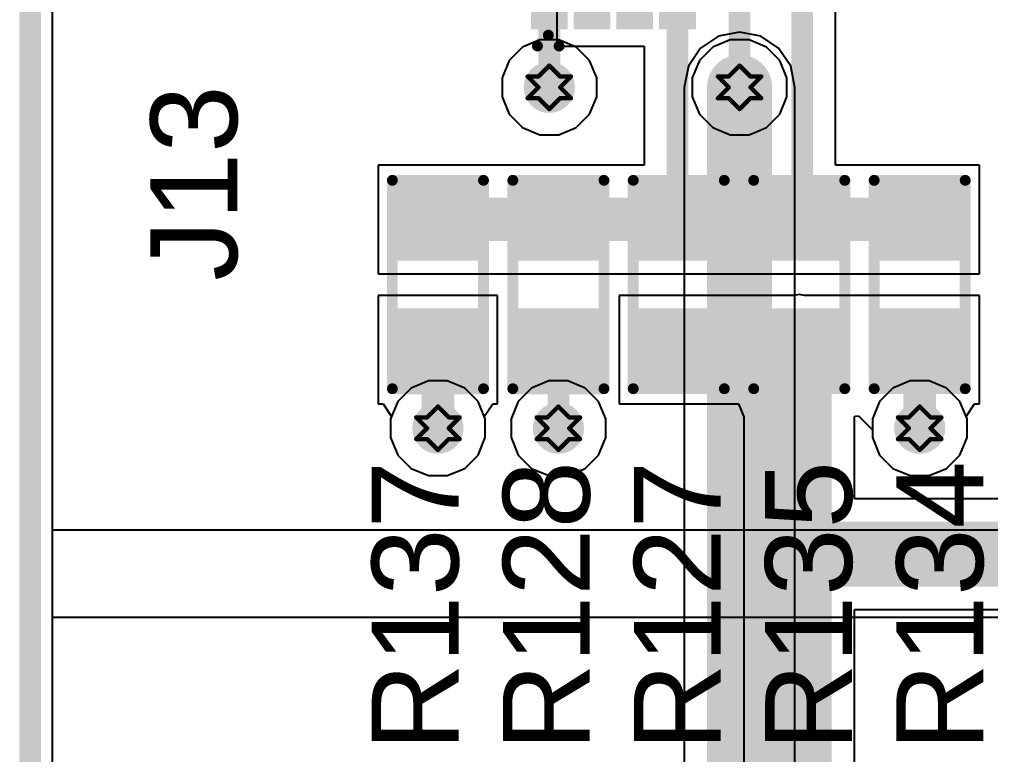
# Model space of a CAD drawing. Header units: inches. Extents: x 24 to 500, y 68 to 269.
# Drawn here: x 246.94 to 258.31, y 100.25 to 108.85 of the extents above; entities that cross this region are included whole.
import ezdxf

# ---------------------------------------------------------------- set-up
doc = ezdxf.new("R2010")
doc.units = ezdxf.units.IN
for name, color, linetype in [('Board Outline', 216, 'Continuous'), ('Bottom Layer', 5, 'Continuous'), ('Drill Drawing', 1, 'Continuous'), ('Layer 1', 16, 'Continuous'), ('Layer 2', 76, 'Continuous'), ('Top Layer', 1, 'Continuous'), ('Top Overlay', 2, 'Continuous'), ('Top Paste', 8, 'Continuous'), ('Top Solder', 216, 'Continuous'), ('Via Holes', 16, 'Continuous')]:
    doc.layers.add(name, color=color, linetype=linetype)
doc.styles.add('Arial', font='', dxfattribs={"height": 0.2})
doc.styles.get('Arial').set_extended_font_data('Arial')

# ---------------------------------------------------------------- blocks, each defined once
blk = doc.blocks.new('SOT_583_5')
at = {"layer": 'Top Layer'}
for points in [[(-1.07, 0.91), (-0.4, 0.91), (-0.4, 0.59), (-1.07, 0.59)], [(0.4, 0.91), (1.07, 0.91), (1.07, 0.59), (0.4, 0.59)], [(-1.07, 0.41), (-0.4, 0.41), (-0.4, 0.09), (-1.07, 0.09)], [(0.4, 0.41), (1.07, 0.41), (1.07, 0.09), (0.4, 0.09)], [(-1.07, -0.09), (-0.4, -0.09), (-0.4, -0.41), (-1.07, -0.41)], [(0.4, -0.09), (1.07, -0.09), (1.07, -0.41), (0.4, -0.41)], [(-1.07, -0.59), (-0.4, -0.59), (-0.4, -0.91), (-1.07, -0.91)], [(0.4, -0.59), (1.07, -0.59), (1.07, -0.91), (0.4, -0.91)]]:
    blk.add_hatch(color=1, dxfattribs=at).paths.add_polyline_path(points)
at = {"layer": 'Top Paste'}
for points in [[(-1.07, 0.91), (-0.4, 0.91), (-0.4, 0.59), (-1.07, 0.59)], [(0.4, 0.91), (1.07, 0.91), (1.07, 0.59), (0.4, 0.59)], [(-1.07, 0.41), (-0.4, 0.41), (-0.4, 0.09), (-1.07, 0.09)], [(0.4, 0.41), (1.07, 0.41), (1.07, 0.09), (0.4, 0.09)], [(-1.07, -0.09), (-0.4, -0.09), (-0.4, -0.41), (-1.07, -0.41)], [(0.4, -0.09), (1.07, -0.09), (1.07, -0.41), (0.4, -0.41)], [(-1.07, -0.59), (-0.4, -0.59), (-0.4, -0.91), (-1.07, -0.91)], [(0.4, -0.59), (1.07, -0.59), (1.07, -0.91), (0.4, -0.91)]]:
    blk.add_hatch(color=8, dxfattribs=at).paths.add_polyline_path(points)
at = {"layer": 'Top Solder'}
for points in [[(-1.125, 0.965), (-0.345, 0.965), (-0.345, 0.535), (-1.125, 0.535)], [(0.345, 0.965), (1.125, 0.965), (1.125, 0.535), (0.345, 0.535)], [(-1.125, 0.465), (-0.345, 0.465), (-0.345, 0.035), (-1.125, 0.035)], [(0.345, 0.465), (1.125, 0.465), (1.125, 0.035), (0.345, 0.035)], [(-1.125, -0.035), (-0.345, -0.035), (-0.345, -0.465), (-1.125, -0.465)], [(0.345, -0.035), (1.125, -0.035), (1.125, -0.465), (0.345, -0.465)], [(-1.125, -0.535), (-0.345, -0.535), (-0.345, -0.965), (-1.125, -0.965)], [(0.345, -0.535), (1.125, -0.535), (1.125, -0.965), (0.345, -0.965)]]:
    blk.add_hatch(color=216, dxfattribs=at).paths.add_polyline_path(points)
at = {"layer": 'Top Overlay'}
for points in [[(-0.6, 1.103, 0.127, 0.127, 0), (0.6, 1.103, 0.127, 0.127, 0)], [(-1.321, 0.889, 0.127, 0.127, 0), (-1.321, 0.635, 0.127, 0.127, 0)], [(-1.321, 0.889, 0.127, 0.127, 0), (-1.194, 0.762, 0.127, 0.127, 0)], [(-1.194, 0.762, 0.127, 0.127, 0), (-1.321, 0.635, 0.127, 0.127, 0)], [(-0.6, -1.103, 0.127, 0.127, 0), (0.6, -1.103, 0.127, 0.127, 0)]]:
    blk.add_lwpolyline(points, format="xyseb", dxfattribs=at)
for points in [[(-0.632, 1.103, 0.0635, 0.0635, 1), (-0.568, 1.103, 0.0635, 0.0635, 1)], [(0.568, 1.103, 0.0635, 0.0635, 1), (0.632, 1.103, 0.0635, 0.0635, 1)], [(-1.353, 0.889, 0.0635, 0.0635, 1), (-1.289, 0.889, 0.0635, 0.0635, 1)], [(-1.353, 0.889, 0.0635, 0.0635, 1), (-1.289, 0.889, 0.0635, 0.0635, 1)], [(-1.226, 0.762, 0.0635, 0.0635, 1), (-1.162, 0.762, 0.0635, 0.0635, 1)], [(-1.226, 0.762, 0.0635, 0.0635, 1), (-1.162, 0.762, 0.0635, 0.0635, 1)], [(-1.353, 0.635, 0.0635, 0.0635, 1), (-1.289, 0.635, 0.0635, 0.0635, 1)], [(-1.353, 0.635, 0.0635, 0.0635, 1), (-1.289, 0.635, 0.0635, 0.0635, 1)], [(-0.632, -1.103, 0.0635, 0.0635, 1), (-0.568, -1.103, 0.0635, 0.0635, 1)], [(0.568, -1.103, 0.0635, 0.0635, 1), (0.632, -1.103, 0.0635, 0.0635, 1)]]:
    blk.add_lwpolyline(points, format="xyseb", close=True, dxfattribs=at)
blk = doc.blocks.new('R___0603_8')
at = {"layer": 'Top Layer'}
for points in [[(-0.381, 0.4445), (-0.381, -0.4445), (-1.143, -0.4445), (-1.143, 0.4445)], [(1.143, 0.4445), (1.143, -0.4445), (0.381, -0.4445), (0.381, 0.4445)]]:
    blk.add_hatch(color=1, dxfattribs=at).paths.add_polyline_path(points)
at = {"layer": 'Top Paste'}
for points in [[(-0.381, 0.4445), (-0.381, -0.4445), (-1.143, -0.4445), (-1.143, 0.4445)], [(1.143, 0.4445), (1.143, -0.4445), (0.381, -0.4445), (0.381, 0.4445)]]:
    blk.add_hatch(color=8, dxfattribs=at).paths.add_polyline_path(points)
at = {"layer": 'Top Solder'}
for points in [[(-0.2794, 0.5461), (-0.2794, -0.5461), (-1.2446, -0.5461), (-1.2446, 0.5461)], [(1.2446, 0.5461), (1.2446, -0.5461), (0.2794, -0.5461), (0.2794, 0.5461)]]:
    blk.add_hatch(color=216, dxfattribs=at).paths.add_polyline_path(points)
at = {"layer": 'Top Overlay'}
for points in [[(-1.2192, -0.5334, 0.127, 0.127, 0), (-1.2192, 0.5334, 0.127, 0.127, 0)], [(1.2192, 0.5334, 0.127, 0.127, 0), (-1.2192, 0.5334, 0.127, 0.127, 0)], [(1.2192, -0.5334, 0.127, 0.127, 0), (1.2192, 0.5334, 0.127, 0.127, 0)], [(1.2192, -0.5334, 0.127, 0.127, 0), (-1.2192, -0.5334, 0.127, 0.127, 0)]]:
    blk.add_lwpolyline(points, format="xyseb", dxfattribs=at)
for points in [[(-1.25095, 0.5334, 0.0635, 0.0635, 1), (-1.18745, 0.5334, 0.0635, 0.0635, 1)], [(-1.25095, 0.5334, 0.0635, 0.0635, 1), (-1.18745, 0.5334, 0.0635, 0.0635, 1)], [(1.18745, 0.5334, 0.0635, 0.0635, 1), (1.25095, 0.5334, 0.0635, 0.0635, 1)], [(1.18745, 0.5334, 0.0635, 0.0635, 1), (1.25095, 0.5334, 0.0635, 0.0635, 1)], [(-1.25095, -0.5334, 0.0635, 0.0635, 1), (-1.18745, -0.5334, 0.0635, 0.0635, 1)], [(-1.25095, -0.5334, 0.0635, 0.0635, 1), (-1.18745, -0.5334, 0.0635, 0.0635, 1)], [(1.18745, -0.5334, 0.0635, 0.0635, 1), (1.25095, -0.5334, 0.0635, 0.0635, 1)], [(1.18745, -0.5334, 0.0635, 0.0635, 1), (1.25095, -0.5334, 0.0635, 0.0635, 1)]]:
    blk.add_lwpolyline(points, format="xyseb", close=True, dxfattribs=at)
blk = doc.blocks.new('R___0603_9')
at = {"layer": 'Top Layer'}
for points in [[(-0.381, 0.445), (-0.381, -0.445), (-1.143, -0.445), (-1.143, 0.445)], [(1.143, 0.445), (1.143, -0.445), (0.381, -0.445), (0.381, 0.445)]]:
    blk.add_hatch(color=1, dxfattribs=at).paths.add_polyline_path(points)
at = {"layer": 'Top Paste'}
for points in [[(-0.381, 0.445), (-0.381, -0.445), (-1.143, -0.445), (-1.143, 0.445)], [(1.143, 0.445), (1.143, -0.445), (0.381, -0.445), (0.381, 0.445)]]:
    blk.add_hatch(color=8, dxfattribs=at).paths.add_polyline_path(points)
at = {"layer": 'Top Solder'}
for points in [[(-0.279, 0.546), (-0.279, -0.546), (-1.245, -0.546), (-1.245, 0.546)], [(1.245, 0.546), (1.245, -0.546), (0.279, -0.546), (0.279, 0.546)]]:
    blk.add_hatch(color=216, dxfattribs=at).paths.add_polyline_path(points)
at = {"layer": 'Top Overlay'}
for points in [[(-1.219, 0.533, 0.127, 0.127, 0), (-1.219, -0.533, 0.127, 0.127, 0)], [(-1.219, 0.533, 0.127, 0.127, 0), (1.219, 0.533, 0.127, 0.127, 0)], [(1.219, 0.533, 0.127, 0.127, 0), (1.219, -0.533, 0.127, 0.127, 0)], [(-1.219, -0.533, 0.127, 0.127, 0), (1.219, -0.533, 0.127, 0.127, 0)]]:
    blk.add_lwpolyline(points, format="xyseb", dxfattribs=at)
for points in [[(-1.251, 0.533, 0.0635, 0.0635, 1), (-1.187, 0.533, 0.0635, 0.0635, 1)], [(-1.251, 0.533, 0.0635, 0.0635, 1), (-1.187, 0.533, 0.0635, 0.0635, 1)], [(1.187, 0.533, 0.0635, 0.0635, 1), (1.251, 0.533, 0.0635, 0.0635, 1)], [(1.187, 0.533, 0.0635, 0.0635, 1), (1.251, 0.533, 0.0635, 0.0635, 1)], [(-1.251, -0.533, 0.0635, 0.0635, 1), (-1.187, -0.533, 0.0635, 0.0635, 1)], [(-1.251, -0.533, 0.0635, 0.0635, 1), (-1.187, -0.533, 0.0635, 0.0635, 1)], [(1.187, -0.533, 0.0635, 0.0635, 1), (1.251, -0.533, 0.0635, 0.0635, 1)], [(1.187, -0.533, 0.0635, 0.0635, 1), (1.251, -0.533, 0.0635, 0.0635, 1)]]:
    blk.add_lwpolyline(points, format="xyseb", close=True, dxfattribs=at)
blk = doc.blocks.new('R___0603_10')
at = {"layer": 'Top Layer'}
for points in [[(-0.381, 0.445), (-0.381, -0.445), (-1.143, -0.445), (-1.143, 0.445)], [(1.143, 0.445), (1.143, -0.445), (0.381, -0.445), (0.381, 0.445)]]:
    blk.add_hatch(color=1, dxfattribs=at).paths.add_polyline_path(points)
at = {"layer": 'Top Paste'}
for points in [[(-0.381, 0.445), (-0.381, -0.445), (-1.143, -0.445), (-1.143, 0.445)], [(1.143, 0.445), (1.143, -0.445), (0.381, -0.445), (0.381, 0.445)]]:
    blk.add_hatch(color=8, dxfattribs=at).paths.add_polyline_path(points)
at = {"layer": 'Top Solder'}
for points in [[(-0.279, 0.546), (-0.279, -0.546), (-1.245, -0.546), (-1.245, 0.546)], [(1.245, 0.546), (1.245, -0.546), (0.279, -0.546), (0.279, 0.546)]]:
    blk.add_hatch(color=216, dxfattribs=at).paths.add_polyline_path(points)
at = {"layer": 'Top Overlay'}
for points in [[(-1.219, 0.533, 0.127, 0.127, 0), (-1.219, -0.533, 0.127, 0.127, 0)], [(-1.219, 0.533, 0.127, 0.127, 0), (1.219, 0.533, 0.127, 0.127, 0)], [(1.219, 0.533, 0.127, 0.127, 0), (1.219, -0.533, 0.127, 0.127, 0)], [(-1.219, -0.533, 0.127, 0.127, 0), (1.219, -0.533, 0.127, 0.127, 0)]]:
    blk.add_lwpolyline(points, format="xyseb", dxfattribs=at)
for points in [[(-1.251, 0.533, 0.0635, 0.0635, 1), (-1.187, 0.533, 0.0635, 0.0635, 1)], [(-1.251, 0.533, 0.0635, 0.0635, 1), (-1.187, 0.533, 0.0635, 0.0635, 1)], [(1.187, 0.533, 0.0635, 0.0635, 1), (1.251, 0.533, 0.0635, 0.0635, 1)], [(1.187, 0.533, 0.0635, 0.0635, 1), (1.251, 0.533, 0.0635, 0.0635, 1)], [(-1.251, -0.533, 0.0635, 0.0635, 1), (-1.187, -0.533, 0.0635, 0.0635, 1)], [(-1.251, -0.533, 0.0635, 0.0635, 1), (-1.187, -0.533, 0.0635, 0.0635, 1)], [(1.187, -0.533, 0.0635, 0.0635, 1), (1.251, -0.533, 0.0635, 0.0635, 1)], [(1.187, -0.533, 0.0635, 0.0635, 1), (1.251, -0.533, 0.0635, 0.0635, 1)]]:
    blk.add_lwpolyline(points, format="xyseb", close=True, dxfattribs=at)
blk = doc.blocks.new('R___0603_14')
at = {"layer": 'Top Layer'}
for points in [[(-0.381, 0.4445), (-0.381, -0.4445), (-1.143, -0.4445), (-1.143, 0.4445)], [(1.143, 0.4445), (1.143, -0.4445), (0.381, -0.4445), (0.381, 0.4445)]]:
    blk.add_hatch(color=1, dxfattribs=at).paths.add_polyline_path(points)
at = {"layer": 'Top Paste'}
for points in [[(-0.381, 0.4445), (-0.381, -0.4445), (-1.143, -0.4445), (-1.143, 0.4445)], [(1.143, 0.4445), (1.143, -0.4445), (0.381, -0.4445), (0.381, 0.4445)]]:
    blk.add_hatch(color=8, dxfattribs=at).paths.add_polyline_path(points)
at = {"layer": 'Top Solder'}
for points in [[(-0.2794, 0.5461), (-0.2794, -0.5461), (-1.2446, -0.5461), (-1.2446, 0.5461)], [(1.2446, 0.5461), (1.2446, -0.5461), (0.2794, -0.5461), (0.2794, 0.5461)]]:
    blk.add_hatch(color=216, dxfattribs=at).paths.add_polyline_path(points)
at = {"layer": 'Top Overlay'}
for points in [[(-1.2192, 0.5334, 0.127, 0.127, 0), (-1.2192, -0.5334, 0.127, 0.127, 0)], [(-1.2192, 0.5334, 0.127, 0.127, 0), (1.2192, 0.5334, 0.127, 0.127, 0)], [(1.2192, 0.5334, 0.127, 0.127, 0), (1.2192, -0.5334, 0.127, 0.127, 0)], [(-1.2192, -0.5334, 0.127, 0.127, 0), (1.2192, -0.5334, 0.127, 0.127, 0)]]:
    blk.add_lwpolyline(points, format="xyseb", dxfattribs=at)
for points in [[(-1.25095, 0.5334, 0.0635, 0.0635, 1), (-1.18745, 0.5334, 0.0635, 0.0635, 1)], [(-1.25095, 0.5334, 0.0635, 0.0635, 1), (-1.18745, 0.5334, 0.0635, 0.0635, 1)], [(1.18745, 0.5334, 0.0635, 0.0635, 1), (1.25095, 0.5334, 0.0635, 0.0635, 1)], [(1.18745, 0.5334, 0.0635, 0.0635, 1), (1.25095, 0.5334, 0.0635, 0.0635, 1)], [(-1.25095, -0.5334, 0.0635, 0.0635, 1), (-1.18745, -0.5334, 0.0635, 0.0635, 1)], [(-1.25095, -0.5334, 0.0635, 0.0635, 1), (-1.18745, -0.5334, 0.0635, 0.0635, 1)], [(1.18745, -0.5334, 0.0635, 0.0635, 1), (1.25095, -0.5334, 0.0635, 0.0635, 1)], [(1.18745, -0.5334, 0.0635, 0.0635, 1), (1.25095, -0.5334, 0.0635, 0.0635, 1)]]:
    blk.add_lwpolyline(points, format="xyseb", close=True, dxfattribs=at)
blk = doc.blocks.new('R___0603_15')
at = {"layer": 'Top Layer'}
for points in [[(-0.381, 0.445), (-0.381, -0.445), (-1.143, -0.445), (-1.143, 0.445)], [(1.143, 0.445), (1.143, -0.445), (0.381, -0.445), (0.381, 0.445)]]:
    blk.add_hatch(color=1, dxfattribs=at).paths.add_polyline_path(points)
at = {"layer": 'Top Paste'}
for points in [[(-0.381, 0.445), (-0.381, -0.445), (-1.143, -0.445), (-1.143, 0.445)], [(1.143, 0.445), (1.143, -0.445), (0.381, -0.445), (0.381, 0.445)]]:
    blk.add_hatch(color=8, dxfattribs=at).paths.add_polyline_path(points)
at = {"layer": 'Top Solder'}
for points in [[(-0.279, 0.546), (-0.279, -0.546), (-1.245, -0.546), (-1.245, 0.546)], [(1.245, 0.546), (1.245, -0.546), (0.279, -0.546), (0.279, 0.546)]]:
    blk.add_hatch(color=216, dxfattribs=at).paths.add_polyline_path(points)
at = {"layer": 'Top Overlay'}
for points in [[(-1.219, -0.533, 0.127, 0.127, 0), (-1.219, 0.533, 0.127, 0.127, 0)], [(1.219, 0.533, 0.127, 0.127, 0), (-1.219, 0.533, 0.127, 0.127, 0)], [(1.219, -0.533, 0.127, 0.127, 0), (1.219, 0.533, 0.127, 0.127, 0)], [(-1.219, -0.533, 0.127, 0.127, 0), (1.219, -0.533, 0.127, 0.127, 0)]]:
    blk.add_lwpolyline(points, format="xyseb", dxfattribs=at)
for points in [[(-1.251, 0.533, 0.0635, 0.0635, 1), (-1.187, 0.533, 0.0635, 0.0635, 1)], [(-1.251, 0.533, 0.0635, 0.0635, 1), (-1.187, 0.533, 0.0635, 0.0635, 1)], [(1.187, 0.533, 0.0635, 0.0635, 1), (1.251, 0.533, 0.0635, 0.0635, 1)], [(1.187, 0.533, 0.0635, 0.0635, 1), (1.251, 0.533, 0.0635, 0.0635, 1)], [(-1.251, -0.533, 0.0635, 0.0635, 1), (-1.187, -0.533, 0.0635, 0.0635, 1)], [(-1.251, -0.533, 0.0635, 0.0635, 1), (-1.187, -0.533, 0.0635, 0.0635, 1)], [(1.187, -0.533, 0.0635, 0.0635, 1), (1.251, -0.533, 0.0635, 0.0635, 1)], [(1.187, -0.533, 0.0635, 0.0635, 1), (1.251, -0.533, 0.0635, 0.0635, 1)]]:
    blk.add_lwpolyline(points, format="xyseb", close=True, dxfattribs=at)

msp = doc.modelspace()

# ---------------------------------------------------------------- hatches: boundary and pattern name
at = {"layer": 'Bottom Layer'}
h = msp.add_hatch(color=5, dxfattribs=at)
edge = h.paths.add_edge_path()
edge.add_arc((253.145, 108.052), 0.3, 0, 360)
h = msp.add_hatch(color=5, dxfattribs=at)
edge = h.paths.add_edge_path()
edge.add_arc((255.372, 108.052), 0.3, 0, 360)
h = msp.add_hatch(color=5, dxfattribs=at)
edge = h.paths.add_edge_path()
edge.add_arc((251.841, 104.064), 0.3, 0, 360)
h = msp.add_hatch(color=5, dxfattribs=at)
edge = h.paths.add_edge_path()
edge.add_arc((253.251, 104.064), 0.3, 0, 360)
h = msp.add_hatch(color=5, dxfattribs=at)
edge = h.paths.add_edge_path()
edge.add_arc((257.48, 104.064), 0.3, 0, 360)
at = {"layer": 'Layer 1'}
h = msp.add_hatch(color=16, dxfattribs=at)
edge = h.paths.add_edge_path()
edge.add_arc((253.145, 108.052), 0.3, 0, 360)
h = msp.add_hatch(color=16, dxfattribs=at)
edge = h.paths.add_edge_path()
edge.add_arc((255.372, 108.052), 0.3, 0, 360)
h = msp.add_hatch(color=16, dxfattribs=at)
edge = h.paths.add_edge_path()
edge.add_arc((251.841, 104.064), 0.3, 0, 360)
h = msp.add_hatch(color=16, dxfattribs=at)
edge = h.paths.add_edge_path()
edge.add_arc((253.251, 104.064), 0.3, 0, 360)
h = msp.add_hatch(color=16, dxfattribs=at)
edge = h.paths.add_edge_path()
edge.add_arc((257.48, 104.064), 0.3, 0, 360)
at = {"layer": 'Layer 2'}
h = msp.add_hatch(color=76, dxfattribs=at)
edge = h.paths.add_edge_path()
edge.add_arc((253.145, 108.052), 0.3, 0, 360)
h = msp.add_hatch(color=76, dxfattribs=at)
edge = h.paths.add_edge_path()
edge.add_arc((255.372, 108.052), 0.3, 0, 360)
h = msp.add_hatch(color=76, dxfattribs=at)
edge = h.paths.add_edge_path()
edge.add_arc((251.841, 104.064), 0.3, 0, 360)
h = msp.add_hatch(color=76, dxfattribs=at)
edge = h.paths.add_edge_path()
edge.add_arc((253.251, 104.064), 0.3, 0, 360)
h = msp.add_hatch(color=76, dxfattribs=at)
edge = h.paths.add_edge_path()
edge.add_arc((257.48, 104.064), 0.3, 0, 360)
at = {"layer": 'Top Layer'}
h = msp.add_hatch(color=1, dxfattribs=at)
edge = h.paths.add_edge_path()
edge.add_arc((253.145, 108.052), 0.3, 0, 360)
h = msp.add_hatch(color=1, dxfattribs=at)
edge = h.paths.add_edge_path()
edge.add_arc((255.372, 108.052), 0.3, 0, 360)
h = msp.add_hatch(color=1, dxfattribs=at)
edge = h.paths.add_edge_path()
edge.add_arc((251.841, 104.064), 0.3, 0, 360)
h = msp.add_hatch(color=1, dxfattribs=at)
edge = h.paths.add_edge_path()
edge.add_arc((253.251, 104.064), 0.3, 0, 360)
h = msp.add_hatch(color=1, dxfattribs=at)
edge = h.paths.add_edge_path()
edge.add_arc((257.48, 104.064), 0.3, 0, 360)
at = {"layer": 'Via Holes'}
h = msp.add_hatch(color=7, dxfattribs=at)
edge = h.paths.add_edge_path()
edge.add_arc((253.145, 108.052), 0.15, 0, 360)
h = msp.add_hatch(color=7, dxfattribs=at)
edge = h.paths.add_edge_path()
edge.add_arc((255.372, 108.052), 0.15, 0, 360)
h = msp.add_hatch(color=7, dxfattribs=at)
edge = h.paths.add_edge_path()
edge.add_arc((251.841, 104.064), 0.15, 0, 360)
h = msp.add_hatch(color=7, dxfattribs=at)
edge = h.paths.add_edge_path()
edge.add_arc((253.251, 104.064), 0.15, 0, 360)
h = msp.add_hatch(color=7, dxfattribs=at)
edge = h.paths.add_edge_path()
edge.add_arc((257.48, 104.064), 0.15, 0, 360)

# ---------------------------------------------------------------- linework, layer by layer
at = {"layer": 'Board Outline'}
msp.add_lwpolyline([(247.07, 72.207, 0.254, 0.254, 0), (247.07, 175.707, 0.254, 0.254, 0)], format="xyseb", dxfattribs=at)
at = {"layer": 'Bottom Layer'}
for p, q in [((247.329, 72.207), (247.329, 175.707)), ((255.372, 108.699), (255.124, 108.65)), ((255.619, 108.65), (255.372, 108.699)), ((255.124, 108.65), (254.914, 108.509)), ((255.829, 108.509), (255.619, 108.65)), ((254.914, 108.509), (254.773, 108.299)), ((255.97, 108.299), (255.829, 108.509)), ((254.773, 108.299), (254.724, 108.052)), ((256.019, 108.052), (255.97, 108.299)), ((254.724, 108.052), (254.724, 93.618)), ((256.019, 93.618), (256.019, 108.052)), ((251.731, 104.618), (251.527, 104.533)), ((251.951, 104.618), (251.731, 104.618)), ((252.155, 104.533), (251.951, 104.618)), ((257.37, 104.618), (257.166, 104.533)), ((257.59, 104.618), (257.37, 104.618)), ((257.794, 104.533), (257.59, 104.618)), ((251.527, 104.533), (251.371, 104.378)), ((252.311, 104.378), (252.155, 104.533)), ((257.166, 104.533), (257.01, 104.378)), ((257.949, 104.378), (257.794, 104.533)), ((251.371, 104.378), (251.287, 104.174)), ((252.395, 104.174), (252.311, 104.378)), ((257.01, 104.378), (256.926, 104.174)), ((258.034, 104.174), (257.949, 104.378)), ((251.287, 104.174), (251.287, 103.954)), ((252.395, 103.954), (252.395, 104.174)), ((256.926, 104.174), (256.926, 103.954)), ((258.034, 103.954), (258.034, 104.174)), ((251.287, 103.954), (251.371, 103.75)), ((252.311, 103.75), (252.395, 103.954)), ((256.926, 103.954), (257.01, 103.75)), ((257.949, 103.75), (258.034, 103.954)), ((251.371, 103.75), (251.527, 103.594)), ((252.155, 103.594), (252.311, 103.75)), ((257.01, 103.75), (257.166, 103.594)), ((257.794, 103.594), (257.949, 103.75)), ((251.527, 103.594), (251.731, 103.51)), ((251.951, 103.51), (252.155, 103.594)), ((257.166, 103.594), (257.37, 103.51)), ((257.59, 103.51), (257.794, 103.594)), ((251.731, 103.51), (251.951, 103.51)), ((257.37, 103.51), (257.59, 103.51))]:
    msp.add_line(p, q, dxfattribs=at)
msp.add_lwpolyline([(255.372, 93.618, 0.762, 0.762, 0), (255.372, 108.052, 0.762, 0.762, 0)], format="xyseb", dxfattribs=at)
msp.add_lwpolyline([(255.181, 108.052, 0.381, 0.381, 1), (255.562, 108.052, 0.381, 0.381, 1)], format="xyseb", close=True, dxfattribs=at)
at = {"layer": 'Drill Drawing'}
for points in [[(253.018, 108.179, 0.0508, 0.0508, 0), (253.145, 108.306, 0.0508, 0.0508, 0)], [(253.145, 108.306, 0.0508, 0.0508, 0), (253.272, 108.179, 0.0508, 0.0508, 0)], [(255.245, 108.179, 0.0508, 0.0508, 0), (255.372, 108.306, 0.0508, 0.0508, 0)], [(255.372, 108.306, 0.0508, 0.0508, 0), (255.499, 108.179, 0.0508, 0.0508, 0)], [(252.891, 108.179, 0.0508, 0.0508, 0), (253.018, 108.052, 0.0508, 0.0508, 0)], [(252.891, 108.179, 0.0508, 0.0508, 0), (253.018, 108.179, 0.0508, 0.0508, 0)], [(253.272, 108.179, 0.0508, 0.0508, 0), (253.399, 108.179, 0.0508, 0.0508, 0)], [(253.272, 108.052, 0.0508, 0.0508, 0), (253.399, 108.179, 0.0508, 0.0508, 0)], [(255.118, 108.179, 0.0508, 0.0508, 0), (255.245, 108.052, 0.0508, 0.0508, 0)], [(255.118, 108.179, 0.0508, 0.0508, 0), (255.245, 108.179, 0.0508, 0.0508, 0)], [(255.499, 108.179, 0.0508, 0.0508, 0), (255.626, 108.179, 0.0508, 0.0508, 0)], [(255.499, 108.052, 0.0508, 0.0508, 0), (255.626, 108.179, 0.0508, 0.0508, 0)], [(252.891, 107.925, 0.0508, 0.0508, 0), (253.018, 108.052, 0.0508, 0.0508, 0)], [(253.272, 108.052, 0.0508, 0.0508, 0), (253.399, 107.925, 0.0508, 0.0508, 0)], [(255.118, 107.925, 0.0508, 0.0508, 0), (255.245, 108.052, 0.0508, 0.0508, 0)], [(255.499, 108.052, 0.0508, 0.0508, 0), (255.626, 107.925, 0.0508, 0.0508, 0)], [(252.891, 107.925, 0.0508, 0.0508, 0), (253.018, 107.925, 0.0508, 0.0508, 0)], [(253.018, 107.925, 0.0508, 0.0508, 0), (253.145, 107.798, 0.0508, 0.0508, 0)], [(253.145, 107.798, 0.0508, 0.0508, 0), (253.272, 107.925, 0.0508, 0.0508, 0)], [(253.272, 107.925, 0.0508, 0.0508, 0), (253.399, 107.925, 0.0508, 0.0508, 0)], [(255.118, 107.925, 0.0508, 0.0508, 0), (255.245, 107.925, 0.0508, 0.0508, 0)], [(255.245, 107.925, 0.0508, 0.0508, 0), (255.372, 107.798, 0.0508, 0.0508, 0)], [(255.372, 107.798, 0.0508, 0.0508, 0), (255.499, 107.925, 0.0508, 0.0508, 0)], [(255.499, 107.925, 0.0508, 0.0508, 0), (255.626, 107.925, 0.0508, 0.0508, 0)], [(251.714, 104.191, 0.0508, 0.0508, 0), (251.841, 104.318, 0.0508, 0.0508, 0)], [(251.841, 104.318, 0.0508, 0.0508, 0), (251.968, 104.191, 0.0508, 0.0508, 0)], [(253.124, 104.191, 0.0508, 0.0508, 0), (253.251, 104.318, 0.0508, 0.0508, 0)], [(253.251, 104.318, 0.0508, 0.0508, 0), (253.378, 104.191, 0.0508, 0.0508, 0)], [(257.353, 104.191, 0.0508, 0.0508, 0), (257.48, 104.318, 0.0508, 0.0508, 0)], [(257.48, 104.318, 0.0508, 0.0508, 0), (257.607, 104.191, 0.0508, 0.0508, 0)], [(251.587, 104.191, 0.0508, 0.0508, 0), (251.714, 104.064, 0.0508, 0.0508, 0)], [(251.587, 104.191, 0.0508, 0.0508, 0), (251.714, 104.191, 0.0508, 0.0508, 0)], [(251.968, 104.191, 0.0508, 0.0508, 0), (252.095, 104.191, 0.0508, 0.0508, 0)], [(251.968, 104.064, 0.0508, 0.0508, 0), (252.095, 104.191, 0.0508, 0.0508, 0)], [(252.997, 104.191, 0.0508, 0.0508, 0), (253.124, 104.064, 0.0508, 0.0508, 0)], [(252.997, 104.191, 0.0508, 0.0508, 0), (253.124, 104.191, 0.0508, 0.0508, 0)], [(253.378, 104.191, 0.0508, 0.0508, 0), (253.505, 104.191, 0.0508, 0.0508, 0)], [(253.378, 104.064, 0.0508, 0.0508, 0), (253.505, 104.191, 0.0508, 0.0508, 0)], [(257.226, 104.191, 0.0508, 0.0508, 0), (257.353, 104.064, 0.0508, 0.0508, 0)], [(257.226, 104.191, 0.0508, 0.0508, 0), (257.353, 104.191, 0.0508, 0.0508, 0)], [(257.607, 104.191, 0.0508, 0.0508, 0), (257.734, 104.191, 0.0508, 0.0508, 0)], [(257.607, 104.064, 0.0508, 0.0508, 0), (257.734, 104.191, 0.0508, 0.0508, 0)], [(251.587, 103.937, 0.0508, 0.0508, 0), (251.714, 104.064, 0.0508, 0.0508, 0)], [(251.968, 104.064, 0.0508, 0.0508, 0), (252.095, 103.937, 0.0508, 0.0508, 0)], [(252.997, 103.937, 0.0508, 0.0508, 0), (253.124, 104.064, 0.0508, 0.0508, 0)], [(253.378, 104.064, 0.0508, 0.0508, 0), (253.505, 103.937, 0.0508, 0.0508, 0)], [(257.226, 103.937, 0.0508, 0.0508, 0), (257.353, 104.064, 0.0508, 0.0508, 0)], [(257.607, 104.064, 0.0508, 0.0508, 0), (257.734, 103.937, 0.0508, 0.0508, 0)], [(251.587, 103.937, 0.0508, 0.0508, 0), (251.714, 103.937, 0.0508, 0.0508, 0)], [(251.714, 103.937, 0.0508, 0.0508, 0), (251.841, 103.81, 0.0508, 0.0508, 0)], [(251.841, 103.81, 0.0508, 0.0508, 0), (251.968, 103.937, 0.0508, 0.0508, 0)], [(251.968, 103.937, 0.0508, 0.0508, 0), (252.095, 103.937, 0.0508, 0.0508, 0)], [(252.997, 103.937, 0.0508, 0.0508, 0), (253.124, 103.937, 0.0508, 0.0508, 0)], [(253.124, 103.937, 0.0508, 0.0508, 0), (253.251, 103.81, 0.0508, 0.0508, 0)], [(253.251, 103.81, 0.0508, 0.0508, 0), (253.378, 103.937, 0.0508, 0.0508, 0)], [(253.378, 103.937, 0.0508, 0.0508, 0), (253.505, 103.937, 0.0508, 0.0508, 0)], [(257.226, 103.937, 0.0508, 0.0508, 0), (257.353, 103.937, 0.0508, 0.0508, 0)], [(257.353, 103.937, 0.0508, 0.0508, 0), (257.48, 103.81, 0.0508, 0.0508, 0)], [(257.48, 103.81, 0.0508, 0.0508, 0), (257.607, 103.937, 0.0508, 0.0508, 0)], [(257.607, 103.937, 0.0508, 0.0508, 0), (257.734, 103.937, 0.0508, 0.0508, 0)]]:
    msp.add_lwpolyline(points, format="xyseb", dxfattribs=at)
for points in [[(253.132, 108.306, 0.0254, 0.0254, 1), (253.157, 108.306, 0.0254, 0.0254, 1)], [(253.132, 108.306, 0.0254, 0.0254, 1), (253.157, 108.306, 0.0254, 0.0254, 1)], [(255.359, 108.306, 0.0254, 0.0254, 1), (255.384, 108.306, 0.0254, 0.0254, 1)], [(255.359, 108.306, 0.0254, 0.0254, 1), (255.384, 108.306, 0.0254, 0.0254, 1)], [(252.878, 108.179, 0.0254, 0.0254, 1), (252.903, 108.179, 0.0254, 0.0254, 1)], [(252.878, 108.179, 0.0254, 0.0254, 1), (252.903, 108.179, 0.0254, 0.0254, 1)], [(253.005, 108.179, 0.0254, 0.0254, 1), (253.03, 108.179, 0.0254, 0.0254, 1)], [(253.005, 108.179, 0.0254, 0.0254, 1), (253.03, 108.179, 0.0254, 0.0254, 1)], [(253.259, 108.179, 0.0254, 0.0254, 1), (253.284, 108.179, 0.0254, 0.0254, 1)], [(253.259, 108.179, 0.0254, 0.0254, 1), (253.284, 108.179, 0.0254, 0.0254, 1)], [(253.386, 108.179, 0.0254, 0.0254, 1), (253.411, 108.179, 0.0254, 0.0254, 1)], [(253.386, 108.179, 0.0254, 0.0254, 1), (253.411, 108.179, 0.0254, 0.0254, 1)], [(255.105, 108.179, 0.0254, 0.0254, 1), (255.13, 108.179, 0.0254, 0.0254, 1)], [(255.105, 108.179, 0.0254, 0.0254, 1), (255.13, 108.179, 0.0254, 0.0254, 1)], [(255.232, 108.179, 0.0254, 0.0254, 1), (255.257, 108.179, 0.0254, 0.0254, 1)], [(255.232, 108.179, 0.0254, 0.0254, 1), (255.257, 108.179, 0.0254, 0.0254, 1)], [(255.486, 108.179, 0.0254, 0.0254, 1), (255.511, 108.179, 0.0254, 0.0254, 1)], [(255.486, 108.179, 0.0254, 0.0254, 1), (255.511, 108.179, 0.0254, 0.0254, 1)], [(255.613, 108.179, 0.0254, 0.0254, 1), (255.638, 108.179, 0.0254, 0.0254, 1)], [(255.613, 108.179, 0.0254, 0.0254, 1), (255.638, 108.179, 0.0254, 0.0254, 1)], [(253.005, 108.052, 0.0254, 0.0254, 1), (253.03, 108.052, 0.0254, 0.0254, 1)], [(253.005, 108.052, 0.0254, 0.0254, 1), (253.03, 108.052, 0.0254, 0.0254, 1)], [(253.259, 108.052, 0.0254, 0.0254, 1), (253.284, 108.052, 0.0254, 0.0254, 1)], [(253.259, 108.052, 0.0254, 0.0254, 1), (253.284, 108.052, 0.0254, 0.0254, 1)], [(255.232, 108.052, 0.0254, 0.0254, 1), (255.257, 108.052, 0.0254, 0.0254, 1)], [(255.232, 108.052, 0.0254, 0.0254, 1), (255.257, 108.052, 0.0254, 0.0254, 1)], [(255.486, 108.052, 0.0254, 0.0254, 1), (255.511, 108.052, 0.0254, 0.0254, 1)], [(255.486, 108.052, 0.0254, 0.0254, 1), (255.511, 108.052, 0.0254, 0.0254, 1)], [(252.878, 107.925, 0.0254, 0.0254, 1), (252.903, 107.925, 0.0254, 0.0254, 1)], [(252.878, 107.925, 0.0254, 0.0254, 1), (252.903, 107.925, 0.0254, 0.0254, 1)], [(253.005, 107.925, 0.0254, 0.0254, 1), (253.03, 107.925, 0.0254, 0.0254, 1)], [(253.005, 107.925, 0.0254, 0.0254, 1), (253.03, 107.925, 0.0254, 0.0254, 1)], [(253.259, 107.925, 0.0254, 0.0254, 1), (253.284, 107.925, 0.0254, 0.0254, 1)], [(253.259, 107.925, 0.0254, 0.0254, 1), (253.284, 107.925, 0.0254, 0.0254, 1)], [(253.386, 107.925, 0.0254, 0.0254, 1), (253.411, 107.925, 0.0254, 0.0254, 1)], [(253.386, 107.925, 0.0254, 0.0254, 1), (253.411, 107.925, 0.0254, 0.0254, 1)], [(255.105, 107.925, 0.0254, 0.0254, 1), (255.13, 107.925, 0.0254, 0.0254, 1)], [(255.105, 107.925, 0.0254, 0.0254, 1), (255.13, 107.925, 0.0254, 0.0254, 1)], [(255.232, 107.925, 0.0254, 0.0254, 1), (255.257, 107.925, 0.0254, 0.0254, 1)], [(255.232, 107.925, 0.0254, 0.0254, 1), (255.257, 107.925, 0.0254, 0.0254, 1)], [(255.486, 107.925, 0.0254, 0.0254, 1), (255.511, 107.925, 0.0254, 0.0254, 1)], [(255.486, 107.925, 0.0254, 0.0254, 1), (255.511, 107.925, 0.0254, 0.0254, 1)], [(255.613, 107.925, 0.0254, 0.0254, 1), (255.638, 107.925, 0.0254, 0.0254, 1)], [(255.613, 107.925, 0.0254, 0.0254, 1), (255.638, 107.925, 0.0254, 0.0254, 1)], [(253.132, 107.798, 0.0254, 0.0254, 1), (253.157, 107.798, 0.0254, 0.0254, 1)], [(253.132, 107.798, 0.0254, 0.0254, 1), (253.157, 107.798, 0.0254, 0.0254, 1)], [(255.359, 107.798, 0.0254, 0.0254, 1), (255.384, 107.798, 0.0254, 0.0254, 1)], [(255.359, 107.798, 0.0254, 0.0254, 1), (255.384, 107.798, 0.0254, 0.0254, 1)], [(251.828, 104.318, 0.0254, 0.0254, 1), (251.854, 104.318, 0.0254, 0.0254, 1)], [(251.828, 104.318, 0.0254, 0.0254, 1), (251.854, 104.318, 0.0254, 0.0254, 1)], [(253.238, 104.318, 0.0254, 0.0254, 1), (253.263, 104.318, 0.0254, 0.0254, 1)], [(253.238, 104.318, 0.0254, 0.0254, 1), (253.263, 104.318, 0.0254, 0.0254, 1)], [(257.467, 104.318, 0.0254, 0.0254, 1), (257.492, 104.318, 0.0254, 0.0254, 1)], [(257.467, 104.318, 0.0254, 0.0254, 1), (257.492, 104.318, 0.0254, 0.0254, 1)], [(251.574, 104.191, 0.0254, 0.0254, 1), (251.6, 104.191, 0.0254, 0.0254, 1)], [(251.574, 104.191, 0.0254, 0.0254, 1), (251.6, 104.191, 0.0254, 0.0254, 1)], [(251.701, 104.191, 0.0254, 0.0254, 1), (251.727, 104.191, 0.0254, 0.0254, 1)], [(251.701, 104.191, 0.0254, 0.0254, 1), (251.727, 104.191, 0.0254, 0.0254, 1)], [(251.955, 104.191, 0.0254, 0.0254, 1), (251.981, 104.191, 0.0254, 0.0254, 1)], [(251.955, 104.191, 0.0254, 0.0254, 1), (251.981, 104.191, 0.0254, 0.0254, 1)], [(252.082, 104.191, 0.0254, 0.0254, 1), (252.108, 104.191, 0.0254, 0.0254, 1)], [(252.082, 104.191, 0.0254, 0.0254, 1), (252.108, 104.191, 0.0254, 0.0254, 1)], [(252.984, 104.191, 0.0254, 0.0254, 1), (253.009, 104.191, 0.0254, 0.0254, 1)], [(252.984, 104.191, 0.0254, 0.0254, 1), (253.009, 104.191, 0.0254, 0.0254, 1)], [(253.111, 104.191, 0.0254, 0.0254, 1), (253.136, 104.191, 0.0254, 0.0254, 1)], [(253.111, 104.191, 0.0254, 0.0254, 1), (253.136, 104.191, 0.0254, 0.0254, 1)], [(253.365, 104.191, 0.0254, 0.0254, 1), (253.39, 104.191, 0.0254, 0.0254, 1)], [(253.365, 104.191, 0.0254, 0.0254, 1), (253.39, 104.191, 0.0254, 0.0254, 1)], [(253.492, 104.191, 0.0254, 0.0254, 1), (253.517, 104.191, 0.0254, 0.0254, 1)], [(253.492, 104.191, 0.0254, 0.0254, 1), (253.517, 104.191, 0.0254, 0.0254, 1)], [(257.213, 104.191, 0.0254, 0.0254, 1), (257.238, 104.191, 0.0254, 0.0254, 1)], [(257.213, 104.191, 0.0254, 0.0254, 1), (257.238, 104.191, 0.0254, 0.0254, 1)], [(257.34, 104.191, 0.0254, 0.0254, 1), (257.365, 104.191, 0.0254, 0.0254, 1)], [(257.34, 104.191, 0.0254, 0.0254, 1), (257.365, 104.191, 0.0254, 0.0254, 1)], [(257.594, 104.191, 0.0254, 0.0254, 1), (257.619, 104.191, 0.0254, 0.0254, 1)], [(257.594, 104.191, 0.0254, 0.0254, 1), (257.619, 104.191, 0.0254, 0.0254, 1)], [(257.721, 104.191, 0.0254, 0.0254, 1), (257.746, 104.191, 0.0254, 0.0254, 1)], [(257.721, 104.191, 0.0254, 0.0254, 1), (257.746, 104.191, 0.0254, 0.0254, 1)], [(251.701, 104.064, 0.0254, 0.0254, 1), (251.727, 104.064, 0.0254, 0.0254, 1)], [(251.701, 104.064, 0.0254, 0.0254, 1), (251.727, 104.064, 0.0254, 0.0254, 1)], [(251.955, 104.064, 0.0254, 0.0254, 1), (251.981, 104.064, 0.0254, 0.0254, 1)], [(251.955, 104.064, 0.0254, 0.0254, 1), (251.981, 104.064, 0.0254, 0.0254, 1)], [(253.111, 104.064, 0.0254, 0.0254, 1), (253.136, 104.064, 0.0254, 0.0254, 1)], [(253.111, 104.064, 0.0254, 0.0254, 1), (253.136, 104.064, 0.0254, 0.0254, 1)], [(253.365, 104.064, 0.0254, 0.0254, 1), (253.39, 104.064, 0.0254, 0.0254, 1)], [(253.365, 104.064, 0.0254, 0.0254, 1), (253.39, 104.064, 0.0254, 0.0254, 1)], [(257.34, 104.064, 0.0254, 0.0254, 1), (257.365, 104.064, 0.0254, 0.0254, 1)], [(257.34, 104.064, 0.0254, 0.0254, 1), (257.365, 104.064, 0.0254, 0.0254, 1)], [(257.594, 104.064, 0.0254, 0.0254, 1), (257.619, 104.064, 0.0254, 0.0254, 1)], [(257.594, 104.064, 0.0254, 0.0254, 1), (257.619, 104.064, 0.0254, 0.0254, 1)], [(251.574, 103.937, 0.0254, 0.0254, 1), (251.6, 103.937, 0.0254, 0.0254, 1)], [(251.574, 103.937, 0.0254, 0.0254, 1), (251.6, 103.937, 0.0254, 0.0254, 1)], [(251.701, 103.937, 0.0254, 0.0254, 1), (251.727, 103.937, 0.0254, 0.0254, 1)], [(251.701, 103.937, 0.0254, 0.0254, 1), (251.727, 103.937, 0.0254, 0.0254, 1)], [(251.955, 103.937, 0.0254, 0.0254, 1), (251.981, 103.937, 0.0254, 0.0254, 1)], [(251.955, 103.937, 0.0254, 0.0254, 1), (251.981, 103.937, 0.0254, 0.0254, 1)], [(252.082, 103.937, 0.0254, 0.0254, 1), (252.108, 103.937, 0.0254, 0.0254, 1)], [(252.082, 103.937, 0.0254, 0.0254, 1), (252.108, 103.937, 0.0254, 0.0254, 1)], [(252.984, 103.937, 0.0254, 0.0254, 1), (253.009, 103.937, 0.0254, 0.0254, 1)], [(252.984, 103.937, 0.0254, 0.0254, 1), (253.009, 103.937, 0.0254, 0.0254, 1)], [(253.111, 103.937, 0.0254, 0.0254, 1), (253.136, 103.937, 0.0254, 0.0254, 1)], [(253.111, 103.937, 0.0254, 0.0254, 1), (253.136, 103.937, 0.0254, 0.0254, 1)], [(253.365, 103.937, 0.0254, 0.0254, 1), (253.39, 103.937, 0.0254, 0.0254, 1)], [(253.365, 103.937, 0.0254, 0.0254, 1), (253.39, 103.937, 0.0254, 0.0254, 1)], [(253.492, 103.937, 0.0254, 0.0254, 1), (253.517, 103.937, 0.0254, 0.0254, 1)], [(253.492, 103.937, 0.0254, 0.0254, 1), (253.517, 103.937, 0.0254, 0.0254, 1)], [(257.213, 103.937, 0.0254, 0.0254, 1), (257.238, 103.937, 0.0254, 0.0254, 1)], [(257.213, 103.937, 0.0254, 0.0254, 1), (257.238, 103.937, 0.0254, 0.0254, 1)], [(257.34, 103.937, 0.0254, 0.0254, 1), (257.365, 103.937, 0.0254, 0.0254, 1)], [(257.34, 103.937, 0.0254, 0.0254, 1), (257.365, 103.937, 0.0254, 0.0254, 1)], [(257.594, 103.937, 0.0254, 0.0254, 1), (257.619, 103.937, 0.0254, 0.0254, 1)], [(257.594, 103.937, 0.0254, 0.0254, 1), (257.619, 103.937, 0.0254, 0.0254, 1)], [(257.721, 103.937, 0.0254, 0.0254, 1), (257.746, 103.937, 0.0254, 0.0254, 1)], [(257.721, 103.937, 0.0254, 0.0254, 1), (257.746, 103.937, 0.0254, 0.0254, 1)], [(251.828, 103.81, 0.0254, 0.0254, 1), (251.854, 103.81, 0.0254, 0.0254, 1)], [(251.828, 103.81, 0.0254, 0.0254, 1), (251.854, 103.81, 0.0254, 0.0254, 1)], [(253.238, 103.81, 0.0254, 0.0254, 1), (253.263, 103.81, 0.0254, 0.0254, 1)], [(253.238, 103.81, 0.0254, 0.0254, 1), (253.263, 103.81, 0.0254, 0.0254, 1)], [(257.467, 103.81, 0.0254, 0.0254, 1), (257.492, 103.81, 0.0254, 0.0254, 1)], [(257.467, 103.81, 0.0254, 0.0254, 1), (257.492, 103.81, 0.0254, 0.0254, 1)]]:
    msp.add_lwpolyline(points, format="xyseb", close=True, dxfattribs=at)
at = {"layer": 'Layer 1'}
for p, q in [((247.329, 72.207), (247.329, 175.707)), ((255.261, 108.606), (255.058, 108.521)), ((255.482, 108.606), (255.261, 108.606)), ((255.685, 108.521), (255.482, 108.606)), ((255.058, 108.521), (254.902, 108.365)), ((255.841, 108.365), (255.685, 108.521)), ((254.902, 108.365), (254.818, 108.162)), ((255.926, 108.162), (255.841, 108.365)), ((254.818, 108.162), (254.818, 107.941)), ((255.926, 107.941), (255.926, 108.162)), ((254.818, 107.941), (254.902, 107.738)), ((255.841, 107.738), (255.926, 107.941)), ((254.902, 107.738), (255.058, 107.582)), ((255.685, 107.582), (255.841, 107.738)), ((255.058, 107.582), (255.261, 107.498)), ((255.482, 107.498), (255.685, 107.582)), ((255.261, 107.498), (255.482, 107.498)), ((251.731, 104.618), (251.527, 104.533)), ((251.951, 104.618), (251.731, 104.618)), ((252.155, 104.533), (251.951, 104.618)), ((257.37, 104.618), (257.166, 104.533)), ((257.59, 104.618), (257.37, 104.618)), ((257.794, 104.533), (257.59, 104.618)), ((251.527, 104.533), (251.371, 104.378)), ((252.311, 104.378), (252.155, 104.533)), ((257.166, 104.533), (257.01, 104.378)), ((257.949, 104.378), (257.794, 104.533)), ((251.371, 104.378), (251.287, 104.174)), ((252.395, 104.174), (252.311, 104.378)), ((257.01, 104.378), (256.926, 104.174)), ((258.034, 104.174), (257.949, 104.378)), ((251.287, 104.174), (251.287, 103.954)), ((252.395, 103.954), (252.395, 104.174)), ((256.926, 104.174), (256.926, 103.954)), ((258.034, 103.954), (258.034, 104.174)), ((251.287, 103.954), (251.371, 103.75)), ((252.311, 103.75), (252.395, 103.954)), ((256.926, 103.954), (257.01, 103.75)), ((257.949, 103.75), (258.034, 103.954)), ((251.371, 103.75), (251.527, 103.594)), ((252.155, 103.594), (252.311, 103.75)), ((257.01, 103.75), (257.166, 103.594)), ((257.794, 103.594), (257.949, 103.75)), ((251.527, 103.594), (251.731, 103.51)), ((251.951, 103.51), (252.155, 103.594)), ((257.166, 103.594), (257.37, 103.51)), ((257.59, 103.51), (257.794, 103.594)), ((251.731, 103.51), (251.951, 103.51)), ((257.37, 103.51), (257.59, 103.51))]:
    msp.add_line(p, q, dxfattribs=at)
at = {"layer": 'Layer 2'}
for p, q in [((247.329, 102.87), (247.329, 175.707)), ((253.035, 108.606), (252.831, 108.521)), ((253.255, 108.606), (253.035, 108.606)), ((253.459, 108.521), (253.255, 108.606)), ((255.261, 108.606), (255.058, 108.521)), ((255.482, 108.606), (255.261, 108.606)), ((255.685, 108.521), (255.482, 108.606)), ((252.831, 108.521), (252.675, 108.365)), ((253.614, 108.365), (253.459, 108.521)), ((255.058, 108.521), (254.902, 108.365)), ((255.841, 108.365), (255.685, 108.521)), ((252.675, 108.365), (252.591, 108.162)), ((253.699, 108.162), (253.614, 108.365)), ((254.902, 108.365), (254.818, 108.162)), ((255.926, 108.162), (255.841, 108.365)), ((252.591, 108.162), (252.591, 107.941)), ((253.699, 107.941), (253.699, 108.162)), ((254.818, 108.162), (254.818, 107.941)), ((255.926, 107.941), (255.926, 108.162)), ((252.591, 107.941), (252.675, 107.738)), ((253.614, 107.738), (253.699, 107.941)), ((254.818, 107.941), (254.902, 107.738)), ((255.841, 107.738), (255.926, 107.941)), ((252.675, 107.738), (252.831, 107.582)), ((253.459, 107.582), (253.614, 107.738)), ((254.902, 107.738), (255.058, 107.582)), ((255.685, 107.582), (255.841, 107.738)), ((252.831, 107.582), (253.035, 107.498)), ((253.255, 107.498), (253.459, 107.582)), ((255.058, 107.582), (255.261, 107.498)), ((255.482, 107.498), (255.685, 107.582)), ((253.035, 107.498), (253.255, 107.498)), ((255.261, 107.498), (255.482, 107.498)), ((253.141, 104.618), (252.937, 104.533)), ((253.361, 104.618), (253.141, 104.618)), ((253.565, 104.533), (253.361, 104.618)), ((252.937, 104.533), (252.781, 104.378)), ((253.72, 104.378), (253.565, 104.533)), ((252.781, 104.378), (252.697, 104.174)), ((253.805, 104.174), (253.72, 104.378)), ((252.697, 104.174), (252.697, 103.954)), ((253.805, 103.954), (253.805, 104.174)), ((252.697, 103.954), (252.781, 103.75)), ((253.72, 103.75), (253.805, 103.954)), ((252.781, 103.75), (252.937, 103.594)), ((253.565, 103.594), (253.72, 103.75)), ((252.937, 103.594), (253.141, 103.51)), ((253.361, 103.51), (253.565, 103.594)), ((253.141, 103.51), (253.361, 103.51)), ((359.537, 102.87), (247.329, 102.87)), ((247.329, 72.207), (247.329, 101.854)), ((247.329, 101.854), (277.609, 101.854))]:
    msp.add_line(p, q, dxfattribs=at)
at = {"layer": 'Top Layer'}
for p, q in [((247.329, 72.207), (247.329, 175.707)), ((256.493, 107.142), (256.493, 110.162)), ((253.231, 109.71), (253.231, 108.532)), ((253.231, 108.532), (254.231, 108.532)), ((254.231, 108.532), (254.231, 108.532)), ((254.231, 108.532), (254.256, 108.532)), ((254.256, 108.532), (254.256, 107.142)), ((252.539, 107.142), (251.143, 107.142)), ((251.143, 107.142), (251.143, 105.872)), ((252.552, 107.142), (252.539, 107.142)), ((252.539, 107.142), (252.539, 107.142)), ((253.949, 107.142), (252.552, 107.142)), ((252.552, 107.142), (252.552, 107.142)), ((253.962, 107.142), (253.949, 107.142)), ((253.949, 107.142), (253.949, 107.142)), ((254.256, 107.142), (253.962, 107.142)), ((253.962, 107.142), (253.962, 107.142)), ((256.769, 107.142), (256.493, 107.142)), ((256.781, 107.142), (256.769, 107.142)), ((256.769, 107.142), (256.769, 107.142)), ((258.178, 107.142), (256.781, 107.142)), ((256.781, 107.142), (256.781, 107.142)), ((258.178, 105.872), (258.178, 107.142)), ((251.143, 105.872), (252.539, 105.872)), ((252.539, 105.872), (252.539, 105.872)), ((252.539, 105.872), (252.552, 105.872)), ((252.552, 105.872), (252.552, 105.872)), ((252.552, 105.872), (253.949, 105.872)), ((253.949, 105.872), (253.949, 105.872)), ((253.949, 105.872), (253.962, 105.872)), ((253.962, 105.872), (253.962, 105.872)), ((253.962, 105.872), (255.359, 105.872)), ((255.359, 105.872), (255.359, 105.872)), ((255.359, 105.872), (255.372, 105.872)), ((255.372, 105.872), (255.372, 105.872)), ((255.372, 105.872), (256.769, 105.872)), ((256.769, 105.872), (256.769, 105.872)), ((256.769, 105.872), (256.781, 105.872)), ((256.781, 105.872), (256.781, 105.872)), ((256.781, 105.872), (258.178, 105.872)), ((252.539, 105.618), (251.143, 105.618)), ((251.143, 105.618), (251.143, 104.348)), ((252.539, 104.348), (252.539, 105.618)), ((255.359, 105.618), (253.962, 105.618)), ((253.962, 105.618), (253.962, 104.348)), ((255.372, 105.618), (255.359, 105.618)), ((255.359, 105.618), (255.359, 105.618)), ((256.008, 105.618), (255.372, 105.618)), ((255.372, 105.618), (255.372, 105.618)), ((256.07, 105.63), (256.008, 105.618)), ((256.133, 105.618), (256.07, 105.63)), ((256.603, 105.618), (256.133, 105.618)), ((256.781, 105.618), (256.603, 105.618)), ((256.946, 105.618), (256.781, 105.618)), ((258.178, 105.618), (256.946, 105.618)), ((258.178, 104.348), (258.178, 105.618)), ((251.143, 104.348), (251.199, 104.348)), ((251.199, 104.348), (251.298, 104.2)), ((252.384, 104.2), (252.483, 104.348)), ((252.483, 104.348), (252.539, 104.348)), ((253.962, 104.348), (255.359, 104.348)), ((255.359, 104.348), (255.423, 104.197)), ((258.023, 104.2), (258.122, 104.348)), ((258.122, 104.348), (258.178, 104.348)), ((251.298, 104.2), (251.287, 104.174)), ((251.287, 104.174), (251.287, 103.954)), ((252.395, 104.174), (252.384, 104.2)), ((252.395, 103.954), (252.395, 104.174)), ((255.423, 104.197), (255.423, 102.541)), ((256.718, 104.197), (256.72, 104.204)), ((256.718, 103.238), (256.718, 104.197)), ((256.72, 104.204), (256.762, 104.208)), ((256.762, 104.208), (256.762, 104.207)), ((256.762, 104.207), (256.926, 104.045)), ((258.034, 104.174), (258.023, 104.2)), ((258.034, 103.954), (258.034, 104.174)), ((256.926, 104.045), (256.926, 103.954)), ((251.287, 103.954), (251.371, 103.75)), ((252.311, 103.75), (252.395, 103.954)), ((256.926, 103.954), (257.01, 103.75)), ((257.949, 103.75), (258.034, 103.954)), ((251.371, 103.75), (251.527, 103.594)), ((252.155, 103.594), (252.311, 103.75)), ((257.01, 103.75), (257.166, 103.594)), ((257.794, 103.594), (257.949, 103.75)), ((251.527, 103.594), (251.731, 103.51)), ((251.951, 103.51), (252.155, 103.594)), ((257.166, 103.594), (257.37, 103.51)), ((257.59, 103.51), (257.794, 103.594)), ((251.731, 103.51), (251.951, 103.51)), ((257.37, 103.51), (257.59, 103.51)), ((264.109, 103.238), (256.718, 103.238)), ((255.423, 102.541), (255.423, 96.512)), ((256.718, 96.512), (256.718, 101.943)), ((256.718, 101.943), (264.109, 101.943))]:
    msp.add_line(p, q, dxfattribs=at)
for points in [[(256.105, 106.507, 0.254, 0.254, 0), (256.105, 110.162, 0.254, 0.254, 0)], [(255.372, 108.052, 0.254, 0.254, 0), (255.372, 109.52, 0.254, 0.254, 0)], [(253.145, 108.052, 0.254, 0.254, 0), (253.145, 109.121, 0.254, 0.254, 0)], [(254.645, 106.507, 0.254, 0.254, 0), (254.645, 109.121, 0.254, 0.254, 0)], [(251.841, 106.507, 0.508, 0.508, 0), (253.251, 106.507, 0.508, 0.508, 0)], [(253.251, 106.507, 0.508, 0.508, 0), (254.645, 106.507, 0.508, 0.508, 0)], [(256.105, 106.507, 0.508, 0.508, 0), (257.48, 106.507, 0.508, 0.508, 0)], [(254.645, 106.507, 0.254, 0.254, 0), (254.66, 106.507, 0.254, 0.254, 0)], [(256.07, 106.507, 0.254, 0.254, 0), (256.105, 106.507, 0.254, 0.254, 0)], [(254.66, 104.983, 0.635, 0.635, 0), (256.07, 104.983, 0.635, 0.635, 0)], [(256.07, 102.541, 0.762, 0.762, 0), (256.07, 104.983, 0.762, 0.762, 0)], [(251.841, 104.064, 0.381, 0.381, 0), (251.841, 104.983, 0.381, 0.381, 0)], [(257.48, 104.064, 0.381, 0.381, 0), (257.48, 104.983, 0.381, 0.381, 0)], [(253.251, 104.064, 0.254, 0.254, 0), (253.251, 104.983, 0.254, 0.254, 0)], [(256.07, 104.983, 0.254, 0.254, 0), (256.07, 104.983, 0.254, 0.254, 0)], [(256.07, 96.169, 0.762, 0.762, 0), (256.07, 102.541, 0.762, 0.762, 0)], [(256.12, 102.591, 0.762, 0.762, 0), (264.109, 102.591, 0.762, 0.762, 0)], [(256.07, 102.541, 0.254, 0.254, -0.414214), (256.12, 102.591, 0.254, 0.254, 0)]]:
    msp.add_lwpolyline(points, format="xyseb", dxfattribs=at)
for points in [[(253.081, 108.052, 0.127, 0.127, 1), (253.208, 108.052, 0.127, 0.127, 1)], [(255.308, 108.052, 0.127, 0.127, 1), (255.435, 108.052, 0.127, 0.127, 1)], [(251.714, 106.507, 0.254, 0.254, 1), (251.968, 106.507, 0.254, 0.254, 1)], [(253.124, 106.507, 0.254, 0.254, 1), (253.378, 106.507, 0.254, 0.254, 1)], [(253.124, 106.507, 0.254, 0.254, 1), (253.378, 106.507, 0.254, 0.254, 1)], [(254.518, 106.507, 0.254, 0.254, 1), (254.772, 106.507, 0.254, 0.254, 1)], [(255.978, 106.507, 0.254, 0.254, 1), (256.232, 106.507, 0.254, 0.254, 1)], [(257.353, 106.507, 0.254, 0.254, 1), (257.607, 106.507, 0.254, 0.254, 1)], [(254.581, 106.507, 0.127, 0.127, 1), (254.708, 106.507, 0.127, 0.127, 1)], [(254.581, 106.507, 0.127, 0.127, 1), (254.708, 106.507, 0.127, 0.127, 1)], [(254.597, 106.507, 0.127, 0.127, 1), (254.724, 106.507, 0.127, 0.127, 1)], [(256.007, 106.507, 0.127, 0.127, 1), (256.134, 106.507, 0.127, 0.127, 1)], [(256.041, 106.507, 0.127, 0.127, 1), (256.168, 106.507, 0.127, 0.127, 1)], [(256.041, 106.507, 0.127, 0.127, 1), (256.168, 106.507, 0.127, 0.127, 1)], [(254.502, 104.983, 0.318, 0.318, 1), (254.819, 104.983, 0.318, 0.318, 1)], [(255.88, 104.983, 0.381, 0.381, 1), (256.261, 104.983, 0.381, 0.381, 1)], [(255.911, 104.983, 0.318, 0.318, 1), (256.229, 104.983, 0.318, 0.318, 1)], [(251.746, 104.983, 0.191, 0.191, 1), (251.936, 104.983, 0.191, 0.191, 1)], [(257.385, 104.983, 0.191, 0.191, 1), (257.575, 104.983, 0.191, 0.191, 1)], [(253.187, 104.983, 0.127, 0.127, 1), (253.314, 104.983, 0.127, 0.127, 1)], [(256.007, 104.983, 0.127, 0.127, 1), (256.134, 104.983, 0.127, 0.127, 1)], [(256.007, 104.983, 0.127, 0.127, 1), (256.134, 104.983, 0.127, 0.127, 1)], [(251.746, 104.064, 0.191, 0.191, 1), (251.936, 104.064, 0.191, 0.191, 1)], [(257.385, 104.064, 0.191, 0.191, 1), (257.575, 104.064, 0.191, 0.191, 1)], [(253.187, 104.064, 0.127, 0.127, 1), (253.314, 104.064, 0.127, 0.127, 1)], [(255.88, 102.541, 0.381, 0.381, 1), (256.261, 102.541, 0.381, 0.381, 1)], [(255.88, 102.541, 0.381, 0.381, 1), (256.261, 102.541, 0.381, 0.381, 1)], [(255.93, 102.591, 0.381, 0.381, 1), (256.311, 102.591, 0.381, 0.381, 1)], [(256.007, 102.541, 0.127, 0.127, 1), (256.134, 102.541, 0.127, 0.127, 1)], [(256.057, 102.591, 0.127, 0.127, 1), (256.184, 102.591, 0.127, 0.127, 1)]]:
    msp.add_lwpolyline(points, format="xyseb", close=True, dxfattribs=at)

# ---------------------------------------------------------------- block references
for name, p, rotation in [('SOT_583_5', (253.895, 109.856), 90), ('R___0603_8', (251.841, 105.745), 270), ('R___0603_14', (253.251, 105.745), 90), ('R___0603_15', (254.66, 105.745), 270), ('R___0603_9', (256.07, 105.745), 90), ('R___0603_10', (257.48, 105.745), 90)]:
    msp.add_blockref(name, p, dxfattribs=dict(rotation=rotation))

# ---------------------------------------------------------------- texts
at = {"layer": 'Top Overlay', "style": 'Arial'}
for s, p in [('J13', (249.492, 105.787)), ('R137', (252.082, 100.288)), ('R128', (253.617, 100.288)), ('R127', (255.152, 100.288)), ('R135', (256.687, 100.288)), ('R134', (258.223, 100.288))]:
    msp.add_text(s, height=1.016, rotation=90, dxfattribs=at).set_placement(p)

doc.saveas('drawing.dxf')
